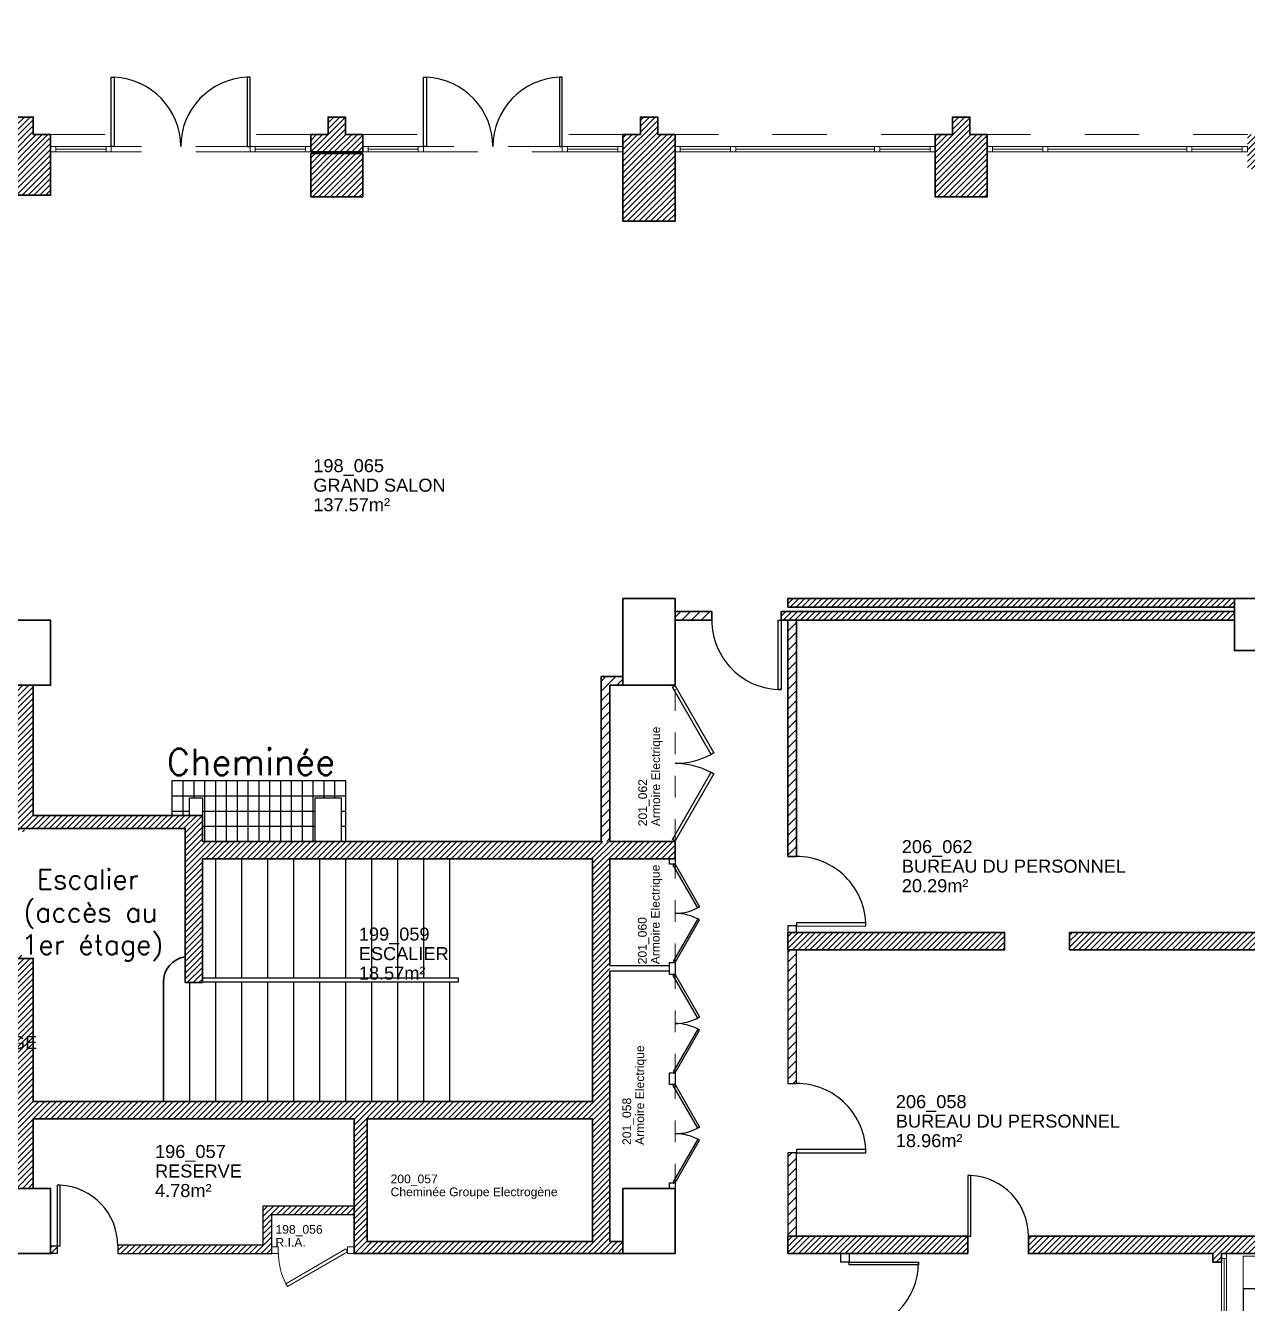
# Model space of a CAD drawing. Header units: metres. Extents: x -8 to 247, y -4 to 148.
# Drawn here: x 194.3 to 208.39, y 55.47 to 70.2 of the extents above; entities that cross this region are included whole.
import ezdxf

# ---------------------------------------------------------------- set-up
doc = ezdxf.new("R2010")
doc.units = ezdxf.units.M
doc.header["$LTSCALE"] = 5
for name, pattern in [('CACHÉ', [0.25, 0.125, -0.125]), ('CONTINU', [0]), ('POINTILLÉS', [0.1, 0.05, -0.05])]:
    doc.linetypes.add(name, pattern=pattern)
doc.layers.get('0').update_dxf_attribs({"lineweight": 0})
for name, color, linetype, lineweight in [('006 porte à batteuse', 7, 'Continuous', 0), ('00_tx_rep_local', 7, 'Continuous', 5), ('800 Espace-vert', 8, 'Continuous', 5), ('900 equipement', 150, 'Continuous', 0), ('A_chass', 4, 'Continuous', 20), ('A_MURS_STRU', 7, 'Continuous', 35)]:
    doc.layers.add(name, color=color, linetype=linetype, lineweight=lineweight)
for name, color, linetype in [('_contour jardin', 3, 'Continuous'), ('A_ACCÈS', 7, 'CONTINU'), ('A_Etiqu_Gaine', 7, 'Continuous'), ('A_Etiqu_Gaine_ancien', 7, 'Continuous'), ('A_Etiqu_Gaine_code', 7, 'Continuous'), ('A_Etiqu_Local', 7, 'Continuous'), ('A_HACH_CLOIS', 7, 'CONTINU'), ('A_MUR_CLOI', 7, 'Continuous'), ('A_MURS_CLOI', 7, 'Continuous'), ('A_PORT', 7, 'Continuous')]:
    doc.layers.add(name, color=color, linetype=linetype)
doc.styles.add('Attribut', font='arial.ttf')
doc.styles.add('ROMANS', font='ROMANS')

# ---------------------------------------------------------------- blocks, each defined once
blk = doc.blocks.new('A_Etiqu_Local')
at = {"style": 'Attribut', "flags": 1}
for tag, p in [('CODE_HOPITAL', (-0.446, 1.632)), ('CODE_SITE', (-0.446, 1.407)), ('CODE_BATIMENT', (-0.446, 1.182)), ('CODE_SECTEUR', (-0.446, 0.957)), ('CODE_ETAGE', (-0.446, 0.732)), ('NOM_NORMALISE', (-0.446, -0.843)), ('SECTEUR_ACTIVITE', (-0.446, -1.068)), ('SOUS_SECTEUR_ACTIVITE', (-0.446, -1.293)), ('VOLUME', (-0.446, -1.518)), ('SERVICE', (-0.446, -1.743)), ('CODE_UG', (-0.446, -1.968)), ('CODE_UA', (-0.446, -2.193)), ('CODE_POLE', (-0.446, -2.418)), ('OCCUPANT_EXTERNE', (-0.446, -2.643)), ('DISPONIBILITE', (-0.446, -2.868)), ('ACCES_HANDICAPES', (-0.446, -3.093)), ('NATURE_SOL', (-0.446, -3.318)), ('RISQUE_LABORATOIRE', (-0.446, -3.543)), ('AMIANTE', (-0.446, -3.768))]:
    blk.add_attdef(tag, p, '', height=0.15, dxfattribs=at)
at = {"layer": 'A_Etiqu_Local', "style": 'Attribut'}
for tag, p in [('CODE_PIECE', (-0.446, 0.282)), ('NOM_USAGE', (-0.446, 0.057)), ('SURFACE', (-0.446, -0.168))]:
    blk.add_attdef(tag, p, '', height=0.15, dxfattribs=at)
blk = doc.blocks.new('A_Etiqu_Gaine')
at = {"style": 'Attribut', "flags": 1}
for tag, p in [('CODE_HOPITAL', (-0.432, 0.865)), ('CODE_SITE', (-0.432, 0.715)), ('CODE_BATIMENT', (-0.432, 0.565)), ('CODE_SECTEUR', (-0.432, 0.415)), ('CODE_ETAGE', (-0.432, 0.265)), ('NOM_NORMALISE', (-0.432, -0.335)), ('SECTEUR_ACTIVITE', (-0.432, -0.485)), ('SOUS_SECTEUR_ACTIVITE', (-0.432, -0.635)), ('SURFACE', (-0.432, -0.785)), ('CODE_UG', (-0.432, -0.935)), ('CODE_POLE', (-0.432, -1.085)), ('AMIANTE', (-0.432, -1.235))]:
    blk.add_attdef(tag, p, '', height=0.1, dxfattribs=at)
at = {"layer": 'A_Etiqu_Gaine', "style": 'Attribut'}
blk.add_attdef('NOM_USAGE', (-0.432, -0.185), '', height=0.1, dxfattribs=at)
at = {"layer": 'A_Etiqu_Gaine_ancien', "style": 'Attribut'}
blk.add_attdef('CODE_PIECE_ANCIEN', (-0.432, 0.115), '', height=0.1, dxfattribs=at)
at = {"layer": 'A_Etiqu_Gaine_code', "style": 'Attribut'}
blk.add_attdef('CODE_PIECE', (-0.432, -0.035), '', height=0.1, dxfattribs=at)

msp = doc.modelspace()

# ---------------------------------------------------------------- hatches: boundary and pattern name
at = {"layer": 'A_HACH_CLOIS'}
h = msp.add_hatch(dxfattribs=at)
h.set_pattern_fill('ANSI31', color=8, scale=0.015, style=0)
h.paths.add_polyline_path([(203.091, 63.499), (203.091, 63.599), (208.241, 63.599), (208.241, 63.499)])
h.paths.add_polyline_path([(203.016, 63.349), (203.016, 63.449), (208.241, 63.449), (208.241, 63.349)])
h = msp.add_hatch(dxfattribs=at)
h.set_pattern_fill('ANSI31', color=8, scale=0.025, style=0)
h.paths.add_polyline_path([(201.791, 63.449), (202.216, 63.449), (202.216, 63.349), (201.791, 63.349)])
h.paths.add_polyline_path([(203.091, 63.349), (203.191, 63.349), (203.191, 60.625), (203.091, 60.625)])
h = msp.add_hatch(dxfattribs=at)
h.set_pattern_fill('ANSI31', color=8, scale=0.025, style=0)
h.paths.add_polyline_path([(200.941, 60.8), (201.041, 60.8), (201.041, 62.599), (201.191, 62.599), (201.191, 62.699), (200.941, 62.699)])
h = msp.add_hatch(dxfattribs=at)
h.set_pattern_fill('ANSI31', color=8, scale=0.015, style=0)
h.paths.add_polyline_path([(194.191, 62.599), (194.191, 60.91), (194.291, 60.91), (194.291, 60.95), (196.141, 60.95), (196.141, 59.172), (196.341, 59.172), (196.341, 60.6), (200.841, 60.6), (200.841, 57.8), (194.391, 57.8), (194.391, 59.45), (194.291, 59.45), (194.291, 59.49), (194.191, 59.49), (194.191, 56.8), (194.391, 56.8), (194.391, 57.6), (198.091, 57.6), (198.091, 56.05), (201.191, 56.05), (201.191, 56.188), (201.041, 56.188), (200.841, 56.188), (198.241, 56.188), (198.241, 57.6), (200.841, 57.6), (200.841, 56.188), (201.041, 56.188), (201.041, 60.6), (201.791, 60.6), (201.791, 60.8), (201.041, 60.8), (196.341, 60.8), (196.341, 61.1), (194.391, 61.1), (194.391, 62.599)])
h = msp.add_hatch(dxfattribs=at)
h.set_pattern_fill('ANSI31', color=8, scale=0.015, style=0)
h.paths.add_polyline_path([(203.091, 59.75), (203.091, 59.55), (205.591, 59.55), (205.591, 59.75)])
edge = h.paths.add_edge_path()
edge.add_line((206.341, 59.75), (206.341, 59.55))
edge.add_line((206.341, 59.55), (208.891, 59.55))
edge.add_line((208.891, 59.55), (208.891, 58.85))
edge.add_line((208.891, 58.85), (209.091, 58.85))
edge.add_line((209.091, 58.85), (209.091, 60.749))
edge.add_line((209.091, 60.749), (208.891, 60.749))
edge.add_line((208.891, 60.749), (208.891, 59.75))
edge.add_line((208.891, 59.75), (206.341, 59.75))
edge.add_line((206.341, 59.75), (206.341, 59.55))
h = msp.add_hatch(dxfattribs=at)
h.set_pattern_fill('ANSI31', color=8, scale=0.025, style=0)
h.paths.add_polyline_path([(203.191, 59.55), (203.091, 59.55), (203.091, 58.009), (203.191, 58.009)])
h = msp.add_hatch(dxfattribs=at)
h.set_pattern_fill('ANSI31', color=8, scale=0.025, style=0)
h.paths.add_polyline_path([(203.091, 57.209), (203.191, 57.209), (203.191, 56.25), (203.091, 56.25)])
h = msp.add_hatch(dxfattribs=at)
h.set_pattern_fill('ANSI31', color=8, scale=0.015, style=0)
h.paths.add_polyline_path([(205.866, 56.25), (205.866, 56.05), (207.991, 56.05), (207.991, 55.95), (208.091, 55.95), (208.091, 56.05), (209.091, 56.05), (209.091, 57.05), (208.891, 57.049), (208.891, 56.25)])
h = msp.add_hatch(dxfattribs=at)
h.set_pattern_fill('ANSI31', color=8, scale=0.015, style=0)
h.paths.add_polyline_path([(195.366, 56.15), (197.041, 56.15), (197.041, 56.6), (198.091, 56.6), (198.091, 56.5), (197.141, 56.5), (197.141, 56.05), (195.366, 56.05)])
h = msp.add_hatch(dxfattribs=at)
h.set_pattern_fill('ANSI31', color=8, scale=0.015, style=0)
h.paths.add_polyline_path([(192.666, 56.15), (192.741, 56.15), (192.741, 56.05), (192.666, 56.05)])
h.paths.add_polyline_path([(193.441, 56.05), (193.991, 56.05), (193.991, 56.15), (193.441, 56.15)])
h.paths.add_polyline_path([(194.591, 56.05), (194.666, 56.05), (194.666, 56.137), (194.591, 56.137)])
h = msp.add_hatch(dxfattribs=at)
h.set_pattern_fill('ANSI31', color=8, scale=0.015, style=0)
h.paths.add_polyline_path([(205.166, 56.05), (203.091, 56.05), (203.091, 56.25), (205.166, 56.25)])
at = {"layer": 'A_MUR_CLOI'}
h = msp.add_hatch(dxfattribs=at)
h.set_pattern_fill('ANSI31', color=8, scale=0.015, style=0)
h.paths.add_polyline_path([(193.991, 68.249), (194.591, 68.249), (194.591, 68.949), (194.391, 68.949), (194.391, 69.149), (194.191, 69.149), (194.191, 68.949), (193.991, 68.949)])
h.paths.add_polyline_path([(197.591, 68.229), (197.591, 68.729), (198.191, 68.729), (198.191, 68.229)])
h.paths.add_polyline_path([(197.591, 68.749), (198.191, 68.749), (198.191, 68.949), (197.991, 68.949), (197.991, 69.149), (197.791, 69.149), (197.791, 68.949), (197.591, 68.949)])
h.paths.add_polyline_path([(201.191, 67.949), (201.791, 67.949), (201.791, 68.949), (201.591, 68.949), (201.591, 69.149), (201.391, 69.149), (201.391, 68.949), (201.191, 68.949)])
h.paths.add_polyline_path([(204.791, 68.229), (205.391, 68.229), (205.391, 68.949), (205.191, 68.949), (205.191, 69.149), (204.991, 69.149), (204.991, 68.949), (204.791, 68.949)])
h.paths.add_polyline_path([(208.991, 69.149), (208.991, 68.949), (208.391, 68.949), (208.391, 68.549), (208.891, 68.549), (208.891, 66.449), (209.091, 66.449), (209.091, 68.549), (209.191, 68.549), (209.191, 69.149)])
h.paths.add_polyline_path([(208.391, 71.949), (209.191, 71.949), (209.191, 71.349), (208.991, 71.349), (208.991, 71.549), (208.391, 71.549)])
h.paths.add_polyline_path([(204.791, 71.949), (204.791, 71.549), (204.991, 71.549), (204.991, 71.349), (205.191, 71.349), (205.191, 71.549), (205.391, 71.549), (205.391, 71.949)])
h.paths.add_polyline_path([(201.191, 71.949), (201.191, 71.549), (201.391, 71.549), (201.391, 71.349), (201.591, 71.349), (201.591, 71.549), (201.791, 71.549), (201.791, 71.949)])
h.paths.add_polyline_path([(197.591, 71.949), (197.591, 71.549), (197.791, 71.549), (197.791, 71.349), (197.991, 71.349), (197.991, 71.549), (198.191, 71.549), (198.191, 71.949)])
h.paths.add_polyline_path([(193.991, 71.949), (193.991, 71.549), (194.191, 71.549), (194.191, 71.349), (194.391, 71.349), (194.391, 71.549), (194.591, 71.549), (194.591, 71.949)])
h.paths.add_polyline_path([(190.391, 71.949), (190.391, 71.549), (190.591, 71.549), (190.591, 71.349), (190.791, 71.349), (190.791, 71.549), (190.991, 71.549), (190.991, 71.949)])
h.paths.add_polyline_path([(186.941, 71.949), (186.941, 71.349), (187.241, 71.349), (187.241, 71.549), (187.391, 71.549), (187.391, 71.949)])
h.paths.add_polyline_path([(186.741, 71.349), (186.741, 71.949), (186.891, 71.949), (186.891, 71.349)])
h.paths.add_polyline_path([(183.166, 71.549), (183.166, 71.949), (183.816, 71.949), (183.816, 71.549)])

# ---------------------------------------------------------------- linework, layer by layer
at = {"layer": '006 porte à batteuse', "color": 8, "linetype": 'POINTILLÉS'}
for p, q in [((201.791, 60.805), (201.791, 62.594)), ((201.791, 59.371), (201.791, 60.537)), ((201.791, 58.101), (201.791, 59.267)), ((201.791, 56.831), (201.791, 57.997))]:
    msp.add_line(p, q, dxfattribs=at)
at = {"layer": '006 porte à batteuse', "color": 8, "linetype": 'Continuous'}
for points in [[(197.216, 56.125), (197.141, 56.125), (197.141, 56.05), (197.216, 56.05)], [(197.323, 55.668), (197.304, 55.7), (197.997, 56.101), (198.016, 56.068)], [(198.016, 56.125), (198.091, 56.125), (198.091, 56.05), (198.016, 56.05)]]:
    msp.add_lwpolyline(points, close=True, dxfattribs=at)
msp.add_arc((198.016, 56.068), 0.8, 180.0007, 207.3334, dxfattribs=at)
at = {"layer": '800 Espace-vert', "color": 8}
msp.add_lwpolyline([(230.944, 45.515), (220.744, 45.515), (220.744, 54.343), (220.044, 54.357), (220.044, 54.943), (219.344, 54.943), (219.344, 55.643), (212.294, 55.643), (212.294, 56.443), (212.744, 56.443), (212.744, 65.618), (213.344, 65.643), (213.344, 64.743), (214.507, 64.743), (214.507, 69.149), (209.191, 69.149), (209.191, 56.017), (208.341, 56.02), (208.341, 54.35), (208.368, 38.378), (244.275, 38.415)], dxfattribs=at)
at = {"layer": '900 equipement', "color": 8, "linetype": 'Continuous'}
for p, q in [((204.872, 63.349), (206.072, 63.349)), ((203.191, 61.189), (203.191, 61.989))]:
    msp.add_line(p, q, dxfattribs=at)
at = {"layer": '_contour jardin', "color": 8}
msp.add_lwpolyline([(188.327, 114.194), (183.166, 71.949), (209.191, 71.949), (209.191, 69.149), (214.507, 69.149), (214.507, 64.743), (213.344, 64.743), (213.344, 56.443), (213.544, 56.443), (213.544, 55.643), (208.341, 55.643), (208.359, 38.378), (244.275, 38.415), (246.5, 41.324), (225.834, 125.748), (214.408, 124.754), (212.702, 110.858)], close=True, dxfattribs=at)
at = {"layer": 'A_ACCÈS', "color": 8, "linetype": 'Continuous'}
for p, q in [((196.491, 60.6), (196.491, 59.225)), ((196.791, 60.6), (196.791, 59.225)), ((197.091, 60.6), (197.091, 59.225)), ((197.391, 60.6), (197.391, 59.225)), ((197.691, 60.6), (197.691, 59.225)), ((197.991, 60.6), (197.991, 59.225)), ((198.291, 60.6), (198.291, 59.225)), ((198.591, 60.6), (198.591, 59.225)), ((198.891, 60.6), (198.891, 59.225)), ((199.191, 60.6), (199.191, 59.225)), ((196.191, 59.175), (196.191, 57.8)), ((196.491, 59.175), (196.491, 57.8)), ((196.791, 59.175), (196.791, 57.8)), ((197.091, 59.175), (197.091, 57.8)), ((197.391, 59.175), (197.391, 57.8)), ((197.691, 59.175), (197.691, 57.8)), ((197.991, 59.175), (197.991, 57.8)), ((198.291, 59.175), (198.291, 57.8)), ((198.591, 59.175), (198.591, 57.8)), ((198.891, 59.175), (198.891, 57.8)), ((199.191, 59.175), (199.191, 57.8))]:
    msp.add_line(p, q, dxfattribs=at)
at = {"layer": 'A_chass', "color": 8, "linetype": 'CACHÉ'}
for p, q in [((194.591, 68.949), (195.291, 68.949)), ((197.591, 68.949), (196.891, 68.949)), ((198.191, 68.949), (198.891, 68.949)), ((201.191, 68.949), (200.491, 68.949)), ((204.791, 68.949), (201.791, 68.949)), ((208.391, 68.949), (205.391, 68.949)), ((196.891, 68.809), (195.291, 68.809)), ((200.491, 68.809), (198.891, 68.809)), ((196.891, 68.749), (195.291, 68.749)), ((198.891, 68.749), (200.491, 68.749))]:
    msp.add_line(p, q, dxfattribs=at)
at = {"layer": 'A_chass', "color": 8, "linetype": 'Continuous'}
for p, q in [((195.231, 68.809), (194.651, 68.809)), ((197.531, 68.809), (196.951, 68.809)), ((198.831, 68.809), (198.251, 68.809)), ((201.131, 68.809), (200.551, 68.809)), ((202.431, 68.809), (201.851, 68.809)), ((204.091, 68.809), (202.491, 68.809)), ((204.731, 68.809), (204.151, 68.809)), ((206.031, 68.809), (205.451, 68.809)), ((207.691, 68.809), (206.091, 68.809)), ((208.331, 68.809), (207.751, 68.809)), ((195.231, 68.779), (194.651, 68.779)), ((195.231, 68.749), (194.651, 68.749)), ((197.531, 68.779), (196.951, 68.779)), ((197.531, 68.749), (196.951, 68.749)), ((198.831, 68.779), (198.251, 68.779)), ((198.831, 68.749), (198.251, 68.749)), ((201.131, 68.779), (200.551, 68.779)), ((201.131, 68.749), (200.551, 68.749)), ((202.431, 68.779), (201.851, 68.779)), ((202.431, 68.749), (201.851, 68.749)), ((204.091, 68.779), (202.491, 68.779)), ((204.091, 68.749), (202.491, 68.749)), ((204.731, 68.779), (204.151, 68.779)), ((204.731, 68.749), (204.151, 68.749)), ((206.031, 68.779), (205.451, 68.779)), ((206.031, 68.749), (205.451, 68.749)), ((207.691, 68.779), (206.091, 68.779)), ((207.691, 68.749), (206.091, 68.749)), ((208.331, 68.779), (207.751, 68.779)), ((208.331, 68.749), (207.751, 68.749)), ((208.091, 55.99), (208.091, 54.41)), ((208.121, 55.99), (208.121, 55.26))]:
    msp.add_line(p, q, dxfattribs=at)
at = {"layer": 'A_chass', "color": 8, "linetype": 'POINTILLÉS'}
msp.add_line((197.891, 68.749), (197.379, 68.749), dxfattribs=at)
at = {"layer": 'A_chass', "color": 8, "linetype": 'Continuous'}
for points in [[(194.651, 68.809), (194.651, 68.749), (194.591, 68.749), (194.591, 68.809)], [(195.291, 68.809), (195.291, 68.749), (195.231, 68.749), (195.231, 68.809)], [(196.951, 68.809), (196.951, 68.749), (196.891, 68.749), (196.891, 68.809)], [(197.591, 68.809), (197.591, 68.749), (197.531, 68.749), (197.531, 68.809)], [(198.251, 68.809), (198.251, 68.749), (198.191, 68.749), (198.191, 68.809)], [(198.891, 68.809), (198.891, 68.749), (198.831, 68.749), (198.831, 68.809)], [(200.551, 68.809), (200.551, 68.749), (200.491, 68.749), (200.491, 68.809)], [(201.191, 68.809), (201.191, 68.749), (201.131, 68.749), (201.131, 68.809)], [(201.851, 68.809), (201.851, 68.749), (201.791, 68.749), (201.791, 68.809)], [(202.491, 68.809), (202.491, 68.749), (202.431, 68.749), (202.431, 68.809)], [(204.151, 68.809), (204.151, 68.749), (204.091, 68.749), (204.091, 68.809)], [(204.791, 68.809), (204.791, 68.749), (204.731, 68.749), (204.731, 68.809)], [(205.451, 68.809), (205.451, 68.749), (205.391, 68.749), (205.391, 68.809)], [(206.091, 68.809), (206.091, 68.749), (206.031, 68.749), (206.031, 68.809)], [(207.751, 68.809), (207.751, 68.749), (207.691, 68.749), (207.691, 68.809)], [(208.391, 68.809), (208.391, 68.749), (208.331, 68.749), (208.331, 68.809)]]:
    msp.add_lwpolyline(points, close=True, dxfattribs=at)
for points in [[(208.151, 56.05), (208.151, 54.35), (208.091, 54.349), (208.091, 54.41), (208.151, 54.409)], [(208.151, 55.99), (208.091, 55.99), (208.091, 56.05), (208.151, 56.05)]]:
    msp.add_lwpolyline(points, dxfattribs=at)
at = {"layer": 'A_MURS_CLOI', "color": 8, "linetype": 'Continuous'}
for p, q in [((203.016, 63.349), (203.016, 63.449)), ((203.016, 63.449), (203.091, 63.449)), ((203.191, 63.349), (203.016, 63.349)), ((196.116, 61.5), (196.116, 61.1)), ((196.241, 61.5), (196.241, 61.3)), ((196.366, 61.5), (196.366, 60.8)), ((196.491, 61.5), (196.491, 60.8)), ((196.616, 61.5), (196.616, 60.8)), ((196.741, 61.5), (196.741, 60.8)), ((196.866, 61.5), (196.866, 60.8)), ((196.991, 61.5), (196.991, 60.8)), ((197.116, 61.5), (197.116, 60.8)), ((197.241, 61.5), (197.241, 60.8)), ((197.366, 61.5), (197.366, 60.8)), ((197.491, 61.5), (197.491, 60.8)), ((197.616, 61.5), (197.616, 60.8)), ((197.741, 61.5), (197.741, 61.3)), ((197.866, 61.5), (197.866, 61.3)), ((195.991, 61.325), (197.991, 61.325)), ((195.991, 61.15), (196.191, 61.15)), ((196.341, 61.15), (197.641, 61.15)), ((197.941, 61.15), (197.991, 61.15)), ((196.341, 60.975), (197.641, 60.975)), ((197.941, 60.975), (197.991, 60.975)), ((201.728, 59.365), (201.041, 59.365)), ((201.728, 59.305), (201.041, 59.305)), ((197.041, 56.6), (198.091, 56.6)), ((197.041, 56.15), (197.041, 56.6)), ((197.141, 56.5), (198.091, 56.5)), ((197.141, 56.05), (197.141, 56.5)), ((194.591, 56.137), (194.666, 56.137)), ((194.666, 56.137), (194.666, 56.05)), ((195.366, 56.15), (197.041, 56.15)), ((195.366, 56.15), (195.366, 56.05)), ((194.666, 56.05), (194.591, 56.05)), ((195.366, 56.05), (197.141, 56.05)), ((203.7, 56.05), (203.7, 55.95)), ((203.8, 56.05), (203.8, 55.95)), ((203.8, 55.95), (203.7, 55.95))]:
    msp.add_line(p, q, dxfattribs=at)
for points in [[(202.216, 63.349), (202.216, 63.449), (201.791, 63.449), (201.791, 63.349)], [(196.191, 61.1), (196.191, 61.3), (196.341, 61.3), (196.341, 61.1)], [(197.641, 60.8), (197.641, 61.3), (197.941, 61.3), (197.941, 60.8)], [(201.728, 60.6), (201.791, 60.6), (201.791, 60.537), (201.728, 60.537)], [(203.091, 59.825), (203.091, 59.75), (203.191, 59.75), (203.191, 59.825)], [(203.191, 59.55), (203.091, 59.55), (203.091, 58.009), (203.191, 58.009)], [(201.728, 59.267), (201.728, 59.403), (201.791, 59.403), (201.791, 59.267)], [(196.341, 59.175), (196.341, 59.225), (199.291, 59.225), (199.291, 59.175)], [(201.728, 57.997), (201.728, 58.133), (201.791, 58.133), (201.791, 57.997)], [(203.191, 57.209), (203.091, 57.209), (203.091, 56.25), (203.191, 56.25)], [(201.728, 56.863), (201.791, 56.863), (201.791, 56.8), (201.728, 56.8)]]:
    msp.add_lwpolyline(points, close=True, dxfattribs=at)
at = {"layer": 'A_MURS_CLOI', "color": 8}
for points in [[(201.791, 63.449), (202.216, 63.449), (202.216, 63.349), (201.791, 63.349)], [(203.091, 63.349), (203.191, 63.349), (203.191, 60.625), (203.091, 60.625)]]:
    msp.add_lwpolyline(points, close=True, dxfattribs=at)
at = {"layer": 'A_MURS_CLOI', "color": 8, "linetype": 'Continuous'}
for points in [[(203.091, 63.349), (203.091, 60.625), (203.191, 60.625), (203.191, 63.349)], [(195.991, 61.1), (195.991, 61.5), (197.991, 61.5), (197.991, 60.8)], [(203.104, 58.009), (203.179, 58.009)]]:
    msp.add_lwpolyline(points, dxfattribs=at)
at = {"layer": 'A_MURS_STRU', "color": 8, "linetype": 'Continuous'}
for p, q in [((200.941, 62.699), (201.191, 62.699)), ((200.941, 62.699), (200.941, 60.8)), ((201.041, 62.599), (201.791, 62.599)), ((201.041, 62.599), (201.041, 60.8)), ((201.791, 60.8), (201.791, 60.6)), ((205.591, 59.75), (205.591, 59.55)), ((206.341, 59.75), (206.341, 59.55)), ((195.891, 59.175), (195.891, 57.8)), ((196.141, 59.172), (196.341, 59.172)), ((198.091, 57.6), (198.091, 56.05)), ((205.866, 56.25), (205.866, 56.05)), ((201.791, 56.05), (198.091, 56.05))]:
    msp.add_line(p, q, dxfattribs=at)
for points in [[(193.991, 68.249), (194.591, 68.249), (194.591, 68.949), (194.391, 68.949), (194.391, 69.149), (194.191, 69.149), (194.191, 68.949), (193.991, 68.949)], [(197.591, 68.749), (198.191, 68.749), (198.191, 68.949), (197.991, 68.949), (197.991, 69.149), (197.791, 69.149), (197.791, 68.949), (197.591, 68.949)], [(201.191, 67.949), (201.791, 67.949), (201.791, 68.949), (201.591, 68.949), (201.591, 69.149), (201.391, 69.149), (201.391, 68.949), (201.191, 68.949)], [(204.791, 68.229), (205.391, 68.229), (205.391, 68.949), (205.191, 68.949), (205.191, 69.149), (204.991, 69.149), (204.991, 68.949), (204.791, 68.949)], [(197.591, 68.229), (197.591, 68.729), (198.191, 68.729), (198.191, 68.229)], [(208.891, 64.649), (208.891, 63.599), (208.241, 63.599), (208.241, 62.999), (208.891, 62.999), (208.891, 62.549), (209.091, 62.549), (209.091, 64.649)], [(203.091, 63.499), (203.091, 63.599), (208.241, 63.599), (208.241, 63.499)], [(193.991, 62.599), (193.991, 63.349), (194.591, 63.349), (194.591, 62.599)], [(203.016, 63.349), (203.016, 63.449), (208.241, 63.449), (208.241, 63.349)], [(193.991, 56.8), (193.991, 56.05), (194.591, 56.05), (194.591, 56.8)]]:
    msp.add_lwpolyline(points, close=True, dxfattribs=at)
for points in [[(201.191, 62.599), (201.191, 63.599), (201.791, 63.599), (201.791, 62.599)], [(194.191, 62.599), (194.191, 60.95), (196.141, 60.95)], [(194.391, 61.1), (194.391, 62.599)], [(196.341, 61.1), (194.391, 61.1)], [(196.341, 60.8), (196.341, 61.1)], [(196.141, 60.95), (196.141, 59.172)], [(200.941, 60.8), (196.341, 60.8)], [(201.791, 60.8), (201.041, 60.8)], [(196.341, 60.6), (200.841, 60.6)], [(196.341, 59.175), (196.341, 60.6)], [(200.841, 60.6), (200.841, 57.8)], [(201.041, 59.365), (201.041, 60.6)], [(201.041, 60.6), (201.791, 60.6)], [(205.591, 59.55), (203.091, 59.55), (203.091, 59.75), (205.591, 59.75)], [(206.341, 59.75), (208.891, 59.75)], [(208.891, 59.55), (206.341, 59.55)], [(194.191, 56.8), (194.191, 59.45), (194.391, 59.45), (194.391, 57.8)], [(201.041, 56.188), (201.041, 59.305)], [(200.841, 57.8), (194.391, 57.8)], [(194.391, 57.6), (198.091, 57.6)], [(194.391, 57.6), (194.391, 56.8)], [(198.241, 56.188), (198.241, 57.6)], [(198.241, 57.6), (200.841, 57.6)], [(200.841, 57.6), (200.841, 56.188)], [(201.791, 56.05), (201.791, 56.8), (201.191, 56.8), (201.191, 56.05)], [(198.241, 56.188), (200.841, 56.188)], [(201.041, 56.188), (201.191, 56.188)], [(205.866, 56.25), (208.891, 56.25)], [(207.991, 56.05), (205.866, 56.05)], [(207.991, 56.05), (207.991, 55.95), (208.091, 55.95), (208.091, 56.05)], [(209.091, 56.05), (208.091, 56.05)]]:
    msp.add_lwpolyline(points, dxfattribs=at)
at = {"layer": 'A_MURS_STRU', "color": 8}
for points in [[(206.341, 59.75), (206.341, 59.55), (208.891, 59.55), (208.891, 58.85), (209.091, 58.85), (209.091, 60.749), (208.891, 60.749), (208.891, 59.75), (206.341, 59.75), (206.341, 59.55)], [(203.091, 59.75), (203.091, 59.55), (205.591, 59.55), (205.591, 59.75), (203.091, 59.75)], [(198.241, 57.6), (198.241, 56.188), (200.841, 56.188), (200.841, 57.6), (198.241, 57.6)]]:
    msp.add_lwpolyline(points, dxfattribs=at)
for points in [[(205.866, 56.25), (205.866, 56.05), (207.991, 56.05), (207.991, 55.95), (208.091, 55.95), (208.091, 56.05), (209.091, 56.05), (209.091, 57.05), (208.891, 57.049), (208.891, 56.25), (205.866, 56.25)], [(205.166, 56.05), (203.091, 56.05), (203.091, 56.25), (205.166, 56.25)]]:
    msp.add_lwpolyline(points, close=True, dxfattribs=at)
at = {"layer": 'A_MURS_STRU', "color": 8, "linetype": 'Continuous'}
msp.add_arc((196.191, 59.175), 0.3, 99.5931, 180, dxfattribs=at)
at = {"layer": 'A_PORT', "color": 8, "linetype": 'Continuous'}
for p, q in [((202.979, 63.349), (203.016, 63.349)), ((202.979, 62.549), (202.979, 63.349)), ((203.016, 63.349), (203.016, 62.549)), ((203.016, 62.549), (202.979, 62.549)), ((203.191, 59.862), (203.191, 59.825)), ((203.991, 59.862), (203.191, 59.862)), ((203.191, 59.825), (203.991, 59.824)), ((203.991, 59.824), (203.991, 59.862)), ((203.191, 57.246), (203.191, 57.209)), ((203.991, 57.246), (203.191, 57.246)), ((203.191, 57.209), (203.991, 57.209)), ((203.991, 57.209), (203.991, 57.246)), ((205.201, 56.95), (205.166, 56.95)), ((205.166, 56.95), (205.166, 56.25)), ((205.201, 56.25), (205.201, 56.95)), ((194.666, 56.837), (194.666, 56.05)), ((205.166, 56.25), (205.201, 56.25))]:
    msp.add_line(p, q, dxfattribs=at)
for points in [[(195.291, 68.809), (195.291, 69.61), (195.325, 69.61), (195.325, 68.809)], [(196.891, 68.809), (196.891, 69.61), (196.857, 69.61), (196.857, 68.809)], [(198.891, 68.809), (198.891, 69.61), (198.925, 69.61), (198.925, 68.809)], [(200.491, 68.809), (200.491, 69.61), (200.457, 69.61), (200.457, 68.809)], [(202.238, 61.82), (202.209, 61.803), (201.762, 62.577), (201.791, 62.594)], [(201.791, 60.805), (201.762, 60.822), (202.209, 61.596), (202.238, 61.579)], [(201.769, 60.524), (201.791, 60.537), (202.075, 60.046), (202.053, 60.033)], [(201.769, 59.415), (201.791, 59.403), (202.075, 59.894), (202.053, 59.906)], [(201.769, 59.254), (201.791, 59.267), (202.075, 58.776), (202.053, 58.763)], [(201.769, 58.145), (201.791, 58.133), (202.075, 58.624), (202.053, 58.636)], [(201.769, 57.984), (201.791, 57.997), (202.075, 57.506), (202.053, 57.493)], [(201.769, 56.875), (201.791, 56.863), (202.075, 57.354), (202.053, 57.366)], [(203.8, 55.95), (204.6, 55.95), (204.6, 55.92), (203.8, 55.92)]]:
    msp.add_lwpolyline(points, close=True, dxfattribs=at)
for points in [[(194.701, 56.137), (194.701, 56.837), (194.666, 56.837)], [(194.666, 56.05), (194.591, 56.05), (194.591, 56.137), (194.701, 56.137)]]:
    msp.add_lwpolyline(points, dxfattribs=at)
for centre, radius, start, end in [((195.291, 68.809), 0.8, 0, 87.5705), ((196.891, 68.809), 0.8, 92.4295, 180), ((198.891, 68.809), 0.8, 0, 87.5705), ((200.491, 68.809), 0.8, 92.4295, 180), ((203.016, 63.349), 0.8, 180.0007, 270.0204), ((201.791, 62.592), 0.893, 270, 297.8365), ((201.791, 60.805), 0.893, 62.1634, 90), ((203.191, 59.825), 0.8, 359.9797, 89.9993), ((201.791, 60.537), 0.567, 270, 300), ((201.791, 59.403), 0.567, 60, 90), ((201.791, 59.267), 0.567, 270, 300), ((201.791, 58.133), 0.567, 60, 90), ((203.191, 57.209), 0.8, 359.9797, 89.9993), ((201.791, 57.997), 0.567, 270, 300), ((201.791, 56.863), 0.567, 60, 90), ((205.166, 56.25), 0.7, 0, 87.134), ((194.666, 56.137), 0.7, 0, 87.134), ((203.8, 55.95), 0.8, 270, 0)]:
    msp.add_arc(centre, radius, start, end, dxfattribs=at)

# ---------------------------------------------------------------- block references
at = {"layer": 'A_Etiqu_Gaine', "color": 8, "rotation": 90}
for p, values in [((201.433, 61.406), {'CODE_PIECE': '201_062', 'NOM_USAGE': 'Armoire Electrique'}), ((201.429, 59.815), {'CODE_PIECE': '201_060', 'NOM_USAGE': 'Armoire Electrique'}), ((201.25, 57.732), {'CODE_PIECE': '201_058', 'NOM_USAGE': 'Armoire Electrique'})]:
    msp.add_blockref('A_Etiqu_Gaine', p, dxfattribs=at).add_auto_attribs(values)
at = {"layer": 'A_Etiqu_Gaine', "color": 8}
for p, values in [((198.943, 56.894), {'CODE_PIECE': '200_057', 'NOM_USAGE': 'Cheminée Groupe Electrogène'}), ((197.616, 56.312), {'CODE_PIECE': '198_056', 'NOM_USAGE': 'R.I.A.'})]:
    msp.add_blockref('A_Etiqu_Gaine', p, dxfattribs=at).add_auto_attribs(values)
at = {"layer": 'A_Etiqu_Local', "color": 8}
ref = msp.add_blockref('A_Etiqu_Local', (198.066, 64.775), dxfattribs=at)
ref.add_attrib('CODE_PIECE', '198_065', (197.62, 65.056), dxfattribs={"height": 0.15, "style": 'Attribut'})
ref.add_attrib('NOM_USAGE', 'GRAND SALON', (197.62, 64.831), dxfattribs={"height": 0.15, "style": 'Attribut'})
ref.add_attrib('SURFACE', '137.57m²', (197.62, 64.606), dxfattribs={"height": 0.15, "style": 'Attribut'})
ref = msp.add_blockref('A_Etiqu_Local', (204.853, 60.382), dxfattribs=at)
ref.add_attrib('CODE_PIECE', '206_062', (204.406, 60.664), dxfattribs={"height": 0.15, "style": 'Attribut'})
ref.add_attrib('NOM_USAGE', 'BUREAU DU PERSONNEL', (204.406, 60.439), dxfattribs={"height": 0.15, "style": 'Attribut'})
ref.add_attrib('SURFACE', '20.29m²', (204.406, 60.214), dxfattribs={"height": 0.15, "style": 'Attribut'})
ref = msp.add_blockref('A_Etiqu_Local', (198.591, 59.375), dxfattribs=at)
ref.add_attrib('CODE_PIECE', '199_059', (198.145, 59.656), dxfattribs={"height": 0.15, "style": 'Attribut'})
ref.add_attrib('NOM_USAGE', 'ESCALIER', (198.145, 59.431), dxfattribs={"height": 0.15, "style": 'Attribut'})
ref.add_attrib('SURFACE', '18.57m²', (198.145, 59.206), dxfattribs={"height": 0.15, "style": 'Attribut'})
ref = msp.add_blockref('A_Etiqu_Local', (193.23, 58.349), dxfattribs=at)
ref.add_attrib('CODE_PIECE', '193_059', (192.783, 58.631), dxfattribs={"height": 0.15, "style": 'Attribut'})
ref.add_attrib('NOM_USAGE', 'LOCAL MENAGE', (192.783, 58.406), dxfattribs={"height": 0.15, "style": 'Attribut'})
ref.add_attrib('SURFACE', '2.36m²', (192.783, 58.181), dxfattribs={"height": 0.15, "style": 'Attribut'})
ref = msp.add_blockref('A_Etiqu_Local', (204.784, 57.443), dxfattribs=at)
ref.add_attrib('CODE_PIECE', '206_058', (204.337, 57.725), dxfattribs={"height": 0.15, "style": 'Attribut'})
ref.add_attrib('NOM_USAGE', 'BUREAU DU PERSONNEL', (204.337, 57.5), dxfattribs={"height": 0.15, "style": 'Attribut'})
ref.add_attrib('SURFACE', '18.96m²', (204.337, 57.275), dxfattribs={"height": 0.15, "style": 'Attribut'})
ref = msp.add_blockref('A_Etiqu_Local', (196.241, 56.868), dxfattribs=at)
ref.add_attrib('CODE_PIECE', '196_057', (195.795, 57.15), dxfattribs={"height": 0.15, "style": 'Attribut'})
ref.add_attrib('NOM_USAGE', 'RESERVE', (195.795, 56.925), dxfattribs={"height": 0.15, "style": 'Attribut'})
ref.add_attrib('SURFACE', '4.78m²', (195.795, 56.7), dxfattribs={"height": 0.15, "style": 'Attribut'})

# ---------------------------------------------------------------- texts
at = {"layer": '00_tx_rep_local', "color": 8, "linetype": 'Continuous', "style": 'ROMANS'}
for s, height, p in [('Cheminée', 0.3, (195.931, 61.565)), ('Escalier', 0.2285, (194.432, 60.248)), ('(accès au', 0.2285, (194.277, 59.871)), ('1er étage)', 0.2285, (194.255, 59.495))]:
    msp.add_text(s, height=height, dxfattribs=at).set_placement(p)

doc.saveas('drawing.dxf')
